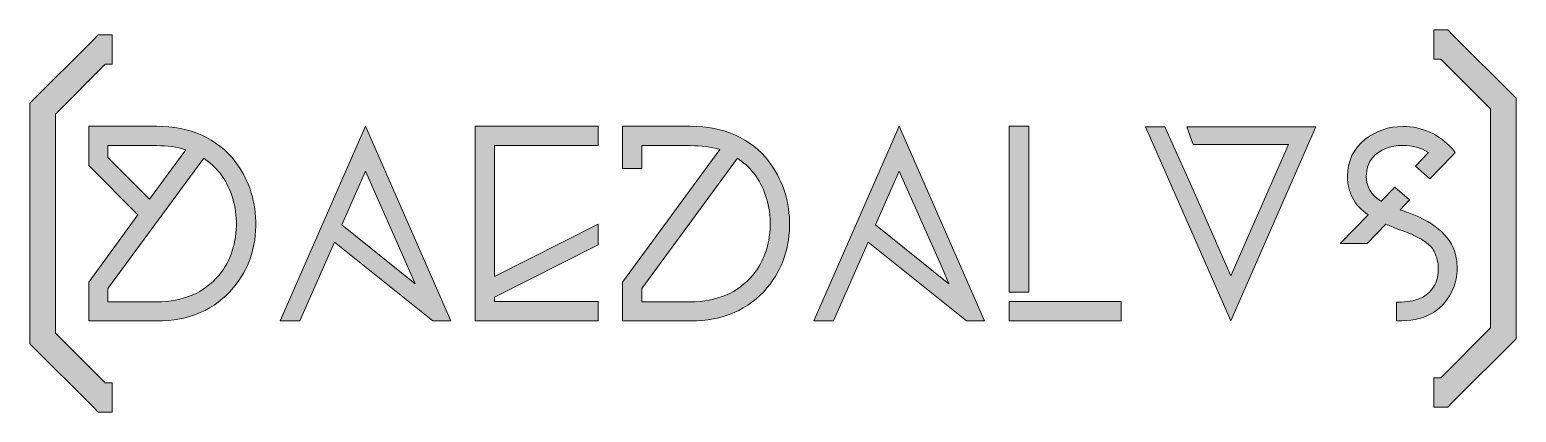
# Model space of a CAD drawing. Header units: inches. Extents: x 0 to 1.14, y -0.29 to 0.
import ezdxf

# ---------------------------------------------------------------- set-up
doc = ezdxf.new("R2010")
doc.units = ezdxf.units.IN
doc.header["$MEASUREMENT"] = 0
doc.layers.add('Layer 1', color=7, linetype='Continuous')

# ---------------------------------------------------------------- blocks, each defined once
blk = doc.blocks.new('block 3')
at = {"layer": 'Layer 1', "true_color": 0xffffff}
h = blk.add_hatch(color=7, dxfattribs=at)
h.dxf.hatch_style = 2
edge = h.paths.add_edge_path()
edge.add_spline(control_points=[(0.0973, -0.2236), (0.0973, -0.2236), (0.0452, -0.2236), (0.0452, -0.2236), (0.0452, -0.2236), (0.0452, -0.1937), (0.0452, -0.1937), (0.0452, -0.1937), (0.083, -0.1422), (0.083, -0.1422), (0.083, -0.1422), (0.0452, -0.1042), (0.0452, -0.1042), (0.0452, -0.1042), (0.0452, -0.0741), (0.0452, -0.0741), (0.0452, -0.0741), (0.0973, -0.0741), (0.0973, -0.0741), (0.1233, -0.0742), (0.1434, -0.0833), (0.1576, -0.1012), (0.1675, -0.1143), (0.1728, -0.1296), (0.1734, -0.1471), (0.1737, -0.167), (0.168, -0.184), (0.1563, -0.198), (0.142, -0.2151), (0.1223, -0.2236), (0.0973, -0.2236)], knot_values=[0, 0, 0, 0, 1, 1, 1, 2, 2, 2, 3, 3, 3, 4, 4, 4, 5, 5, 5, 6, 6, 6, 7, 7, 7, 8, 8, 8, 9, 9, 9, 10, 10, 10, 10], degree=3, periodic=1)
edge = h.paths.add_edge_path()
edge.add_spline(control_points=[(0.06, -0.0982), (0.06, -0.0982), (0.0918, -0.1301), (0.0918, -0.1301), (0.0918, -0.1301), (0.1198, -0.0922), (0.1198, -0.0922), (0.113, -0.09), (0.1055, -0.089), (0.0973, -0.089), (0.0973, -0.089), (0.06, -0.089), (0.06, -0.089), (0.06, -0.089), (0.06, -0.0982), (0.06, -0.0982)], knot_values=[0, 0, 0, 0, 1, 1, 1, 2, 2, 2, 3, 3, 3, 4, 4, 4, 5, 5, 5, 5], degree=3, periodic=1)
edge = h.paths.add_edge_path()
edge.add_spline(control_points=[(0.06, -0.2089), (0.06, -0.2089), (0.0973, -0.2089), (0.0973, -0.2089), (0.1178, -0.2088), (0.1337, -0.202), (0.145, -0.1886), (0.1543, -0.1773), (0.1588, -0.1636), (0.1585, -0.1474), (0.158, -0.133), (0.1538, -0.1206), (0.146, -0.1102), (0.1422, -0.1056), (0.138, -0.1017), (0.1334, -0.0986), (0.1334, -0.0986), (0.06, -0.1986), (0.06, -0.1986), (0.06, -0.1986), (0.06, -0.2089), (0.06, -0.2089)], knot_values=[0, 0, 0, 0, 1, 1, 1, 2, 2, 2, 3, 3, 3, 4, 4, 4, 5, 5, 5, 6, 6, 6, 7, 7, 7, 7], degree=3, periodic=1)
h = blk.add_hatch(color=7, dxfattribs=at)
h.dxf.hatch_style = 2
h.paths.add_polyline_path([(0.192, -0.2236), (0.2574, -0.0741), (0.3229, -0.2236), (0.3092, -0.2236), (0.2336, -0.1632), (0.2071, -0.2236)])
h.paths.add_polyline_path([(0.2394, -0.1499), (0.2956, -0.195), (0.2905, -0.1834), (0.2574, -0.1087)])
h = blk.add_hatch(color=7, dxfattribs=at)
h.dxf.hatch_style = 2
h.paths.add_polyline_path([(0.4359, -0.2236), (0.3417, -0.2236), (0.3417, -0.0741), (0.4359, -0.0741), (0.4359, -0.089), (0.3565, -0.089), (0.3565, -0.1894), (0.4359, -0.1493), (0.4359, -0.1651), (0.3565, -0.2052), (0.3565, -0.2087), (0.4359, -0.2087)])
h = blk.add_hatch(color=7, dxfattribs=at)
h.dxf.hatch_style = 2
edge = h.paths.add_edge_path()
edge.add_spline(control_points=[(0.5066, -0.2236), (0.5066, -0.2236), (0.4545, -0.2236), (0.4545, -0.2236), (0.4545, -0.2236), (0.4545, -0.1937), (0.4545, -0.1937), (0.4545, -0.1937), (0.5291, -0.092), (0.5291, -0.092), (0.5224, -0.09), (0.5149, -0.089), (0.5066, -0.089), (0.5066, -0.089), (0.4693, -0.089), (0.4693, -0.089), (0.4693, -0.089), (0.4693, -0.1066), (0.4693, -0.1066), (0.4693, -0.1066), (0.4545, -0.1066), (0.4545, -0.1066), (0.4545, -0.1066), (0.4545, -0.0741), (0.4545, -0.0741), (0.4545, -0.0741), (0.5066, -0.0741), (0.5066, -0.0741), (0.5326, -0.0742), (0.5528, -0.0833), (0.5669, -0.1012), (0.5768, -0.1143), (0.5821, -0.1296), (0.5827, -0.1471), (0.583, -0.167), (0.5773, -0.184), (0.5656, -0.198), (0.5513, -0.2151), (0.5316, -0.2236), (0.5066, -0.2236)], knot_values=[0, 0, 0, 0, 1, 1, 1, 2, 2, 2, 3, 3, 3, 4, 4, 4, 5, 5, 5, 6, 6, 6, 7, 7, 7, 8, 8, 8, 9, 9, 9, 10, 10, 10, 11, 11, 11, 12, 12, 12, 13, 13, 13, 13], degree=3, periodic=1)
edge = h.paths.add_edge_path()
edge.add_spline(control_points=[(0.4693, -0.2089), (0.4693, -0.2089), (0.5066, -0.2089), (0.5066, -0.2089), (0.5271, -0.2088), (0.5431, -0.202), (0.5543, -0.1886), (0.5636, -0.1773), (0.5681, -0.1636), (0.5679, -0.1474), (0.5674, -0.133), (0.5632, -0.1206), (0.5553, -0.1102), (0.5515, -0.1056), (0.5473, -0.1017), (0.5427, -0.0986), (0.5427, -0.0986), (0.4693, -0.1986), (0.4693, -0.1986), (0.4693, -0.1986), (0.4693, -0.2089), (0.4693, -0.2089)], knot_values=[0, 0, 0, 0, 1, 1, 1, 2, 2, 2, 3, 3, 3, 4, 4, 4, 5, 5, 5, 6, 6, 6, 7, 7, 7, 7], degree=3, periodic=1)
h = blk.add_hatch(color=7, dxfattribs=at)
h.dxf.hatch_style = 2
h.paths.add_polyline_path([(0.6013, -0.2236), (0.6668, -0.0741), (0.7322, -0.2236), (0.7185, -0.2236), (0.6429, -0.1632), (0.6164, -0.2236)])
h.paths.add_polyline_path([(0.6487, -0.1499), (0.7049, -0.195), (0.6999, -0.1834), (0.6668, -0.1087)])
h = blk.add_hatch(color=7, dxfattribs=at)
h.dxf.hatch_style = 2
h.paths.add_polyline_path([(0.751, -0.2014), (0.751, -0.0741), (0.7662, -0.0741), (0.7662, -0.2014)])
h.paths.add_polyline_path([(0.751, -0.2236), (0.751, -0.2087), (0.8371, -0.2087), (0.8371, -0.2236)])
h = blk.add_hatch(color=7, dxfattribs=at)
h.dxf.hatch_style = 2
h.paths.add_polyline_path([(0.921, -0.2236), (0.8557, -0.0745), (0.8706, -0.0745), (0.8911, -0.1206), (0.9212, -0.189), (0.9652, -0.0882), (0.8922, -0.0882), (0.8873, -0.0745), (0.9738, -0.0745), (0.9864, -0.0745)])
h = blk.add_hatch(color=7, dxfattribs=at)
h.dxf.hatch_style = 2
edge = h.paths.add_edge_path()
edge.add_spline(control_points=[(1.0481, -0.2234), (1.0481, -0.2234), (1.0481, -0.2091), (1.0481, -0.2091), (1.0481, -0.2091), (1.052, -0.2091), (1.052, -0.2091), (1.0648, -0.2087), (1.0733, -0.2043), (1.0776, -0.1958), (1.0794, -0.192), (1.0802, -0.1877), (1.0802, -0.183), (1.0802, -0.1791), (1.0792, -0.1748), (1.077, -0.1702), (1.0762, -0.1686), (1.0752, -0.1672), (1.0742, -0.1662), (1.0715, -0.1637), (1.069, -0.1619), (1.0667, -0.1606), (1.0667, -0.1606), (1.0665, -0.1606), (1.0665, -0.1606), (1.0636, -0.159), (1.0611, -0.1577), (1.059, -0.1567), (1.0579, -0.1563), (1.0564, -0.1557), (1.0545, -0.155), (1.0488, -0.153), (1.0446, -0.1513), (1.0419, -0.1501), (1.0412, -0.1498), (1.0406, -0.1496), (1.04, -0.1493), (1.04, -0.1493), (1.0257, -0.1642), (1.0257, -0.1642), (1.0257, -0.1642), (1.005, -0.1642), (1.005, -0.1642), (1.005, -0.1642), (1.0265, -0.1422), (1.0265, -0.1422), (1.0159, -0.1349), (1.0106, -0.1251), (1.0105, -0.1127), (1.0106, -0.1009), (1.0152, -0.0913), (1.0242, -0.0841), (1.0325, -0.0776), (1.0421, -0.0743), (1.053, -0.0743), (1.0679, -0.0744), (1.0805, -0.0801), (1.0908, -0.0912), (1.0908, -0.0912), (1.0932, -0.0942), (1.0932, -0.0942), (1.0932, -0.0942), (1.0908, -0.0969), (1.0908, -0.0969), (1.0908, -0.0969), (1.0906, -0.0971), (1.0906, -0.0971), (1.0906, -0.0971), (1.0738, -0.1145), (1.0738, -0.1145), (1.0738, -0.1145), (1.0626, -0.1048), (1.0626, -0.1048), (1.0626, -0.1048), (1.0727, -0.0942), (1.0727, -0.0942), (1.0669, -0.0906), (1.0604, -0.0888), (1.053, -0.0888), (1.0431, -0.0888), (1.0354, -0.0919), (1.03, -0.098), (1.0266, -0.1021), (1.025, -0.107), (1.025, -0.1127), (1.025, -0.1206), (1.0287, -0.1268), (1.036, -0.1315), (1.036, -0.1315), (1.0364, -0.1316), (1.0364, -0.1316), (1.0364, -0.1316), (1.047, -0.1209), (1.047, -0.1209), (1.047, -0.1209), (1.0582, -0.1305), (1.0582, -0.1305), (1.0582, -0.1305), (1.0509, -0.1382), (1.0509, -0.1382), (1.053, -0.139), (1.0552, -0.1398), (1.0575, -0.1407), (1.0792, -0.1484), (1.0913, -0.16), (1.094, -0.1755), (1.0945, -0.178), (1.0947, -0.1805), (1.0947, -0.1832), (1.0946, -0.1889), (1.0936, -0.1941), (1.0917, -0.1986), (1.0847, -0.2149), (1.0715, -0.2232), (1.0522, -0.2234), (1.0522, -0.2234), (1.0481, -0.2234), (1.0481, -0.2234)], knot_values=[0, 0, 0, 0, 1, 1, 1, 2, 2, 2, 3, 3, 3, 4, 4, 4, 5, 5, 5, 6, 6, 6, 7, 7, 7, 8, 8, 8, 9, 9, 9, 10, 10, 10, 11, 11, 11, 12, 12, 12, 13, 13, 13, 14, 14, 14, 15, 15, 15, 16, 16, 16, 17, 17, 17, 18, 18, 18, 19, 19, 19, 20, 20, 20, 21, 21, 21, 22, 22, 22, 23, 23, 23, 24, 24, 24, 25, 25, 25, 26, 26, 26, 27, 27, 27, 28, 28, 28, 29, 29, 29, 30, 30, 30, 31, 31, 31, 32, 32, 32, 33, 33, 33, 34, 34, 34, 35, 35, 35, 36, 36, 36, 37, 37, 37, 38, 38, 38, 39, 39, 39, 39], degree=3, periodic=1)
at = {"layer": 'Layer 1', "lineweight": 0}
for points in [[(0.192, -0.2236), (0.2574, -0.0741), (0.3229, -0.2236), (0.3092, -0.2236), (0.2336, -0.1632), (0.2071, -0.2236), (0.192, -0.2236)], [(0.4359, -0.2236), (0.3417, -0.2236), (0.3417, -0.0741), (0.4359, -0.0741), (0.4359, -0.089), (0.3565, -0.089), (0.3565, -0.1894), (0.4359, -0.1493), (0.4359, -0.1651), (0.3565, -0.2052), (0.3565, -0.2087), (0.4359, -0.2087), (0.4359, -0.2236)], [(0.6013, -0.2236), (0.6668, -0.0741), (0.7322, -0.2236), (0.7185, -0.2236), (0.6429, -0.1632), (0.6164, -0.2236), (0.6013, -0.2236)], [(0.751, -0.2014), (0.751, -0.0741), (0.7662, -0.0741), (0.7662, -0.2014), (0.751, -0.2014)], [(0.921, -0.2236), (0.8557, -0.0745), (0.8706, -0.0745), (0.8911, -0.1206), (0.9212, -0.189), (0.9652, -0.0882), (0.8922, -0.0882), (0.8873, -0.0745), (0.9738, -0.0745), (0.9864, -0.0745), (0.921, -0.2236)], [(0.2394, -0.1499), (0.2956, -0.195), (0.2905, -0.1834), (0.2574, -0.1087), (0.2394, -0.1499)], [(0.6487, -0.1499), (0.7049, -0.195), (0.6999, -0.1834), (0.6668, -0.1087), (0.6487, -0.1499)], [(0.751, -0.2236), (0.751, -0.2087), (0.8371, -0.2087), (0.8371, -0.2236), (0.751, -0.2236)]]:
    blk.add_lwpolyline(points, dxfattribs=at)
for points, knots in [([(0.0973, -0.2236), (0.0973, -0.2236), (0.0452, -0.2236), (0.0452, -0.2236), (0.0452, -0.2236), (0.0452, -0.1937), (0.0452, -0.1937), (0.0452, -0.1937), (0.083, -0.1422), (0.083, -0.1422), (0.083, -0.1422), (0.0452, -0.1042), (0.0452, -0.1042), (0.0452, -0.1042), (0.0452, -0.0741), (0.0452, -0.0741), (0.0452, -0.0741), (0.0973, -0.0741), (0.0973, -0.0741), (0.1233, -0.0742), (0.1434, -0.0833), (0.1576, -0.1012), (0.1675, -0.1143), (0.1728, -0.1296), (0.1734, -0.1471), (0.1737, -0.167), (0.168, -0.184), (0.1563, -0.198), (0.142, -0.2151), (0.1223, -0.2236), (0.0973, -0.2236)], [0, 0, 0, 0, 1, 1, 1, 2, 2, 2, 3, 3, 3, 4, 4, 4, 5, 5, 5, 6, 6, 6, 7, 7, 7, 8, 8, 8, 9, 9, 9, 10, 10, 10, 10]), ([(0.5066, -0.2236), (0.5066, -0.2236), (0.4545, -0.2236), (0.4545, -0.2236), (0.4545, -0.2236), (0.4545, -0.1937), (0.4545, -0.1937), (0.4545, -0.1937), (0.5291, -0.092), (0.5291, -0.092), (0.5224, -0.09), (0.5149, -0.089), (0.5066, -0.089), (0.5066, -0.089), (0.4693, -0.089), (0.4693, -0.089), (0.4693, -0.089), (0.4693, -0.1066), (0.4693, -0.1066), (0.4693, -0.1066), (0.4545, -0.1066), (0.4545, -0.1066), (0.4545, -0.1066), (0.4545, -0.0741), (0.4545, -0.0741), (0.4545, -0.0741), (0.5066, -0.0741), (0.5066, -0.0741), (0.5326, -0.0742), (0.5528, -0.0833), (0.5669, -0.1012), (0.5768, -0.1143), (0.5821, -0.1296), (0.5827, -0.1471), (0.583, -0.167), (0.5773, -0.184), (0.5656, -0.198), (0.5513, -0.2151), (0.5316, -0.2236), (0.5066, -0.2236)], [0, 0, 0, 0, 1, 1, 1, 2, 2, 2, 3, 3, 3, 4, 4, 4, 5, 5, 5, 6, 6, 6, 7, 7, 7, 8, 8, 8, 9, 9, 9, 10, 10, 10, 11, 11, 11, 12, 12, 12, 13, 13, 13, 13]), ([(1.0481, -0.2234), (1.0481, -0.2234), (1.0481, -0.2091), (1.0481, -0.2091), (1.0481, -0.2091), (1.052, -0.2091), (1.052, -0.2091), (1.0648, -0.2087), (1.0733, -0.2043), (1.0776, -0.1958), (1.0794, -0.192), (1.0802, -0.1877), (1.0802, -0.183), (1.0802, -0.1791), (1.0792, -0.1748), (1.077, -0.1702), (1.0762, -0.1686), (1.0752, -0.1672), (1.0742, -0.1662), (1.0715, -0.1637), (1.069, -0.1619), (1.0667, -0.1606), (1.0667, -0.1606), (1.0665, -0.1606), (1.0665, -0.1606), (1.0636, -0.159), (1.0611, -0.1577), (1.059, -0.1567), (1.0579, -0.1563), (1.0564, -0.1557), (1.0545, -0.155), (1.0488, -0.153), (1.0446, -0.1513), (1.0419, -0.1501), (1.0412, -0.1498), (1.0406, -0.1496), (1.04, -0.1493), (1.04, -0.1493), (1.0257, -0.1642), (1.0257, -0.1642), (1.0257, -0.1642), (1.005, -0.1642), (1.005, -0.1642), (1.005, -0.1642), (1.0265, -0.1422), (1.0265, -0.1422), (1.0159, -0.1349), (1.0106, -0.1251), (1.0105, -0.1127), (1.0106, -0.1009), (1.0152, -0.0913), (1.0242, -0.0841), (1.0325, -0.0776), (1.0421, -0.0743), (1.053, -0.0743), (1.0679, -0.0744), (1.0805, -0.0801), (1.0908, -0.0912), (1.0908, -0.0912), (1.0932, -0.0942), (1.0932, -0.0942), (1.0932, -0.0942), (1.0908, -0.0969), (1.0908, -0.0969), (1.0908, -0.0969), (1.0906, -0.0971), (1.0906, -0.0971), (1.0906, -0.0971), (1.0738, -0.1145), (1.0738, -0.1145), (1.0738, -0.1145), (1.0626, -0.1048), (1.0626, -0.1048), (1.0626, -0.1048), (1.0727, -0.0942), (1.0727, -0.0942), (1.0669, -0.0906), (1.0604, -0.0888), (1.053, -0.0888), (1.0431, -0.0888), (1.0354, -0.0919), (1.03, -0.098), (1.0266, -0.1021), (1.025, -0.107), (1.025, -0.1127), (1.025, -0.1206), (1.0287, -0.1268), (1.036, -0.1315), (1.036, -0.1315), (1.0364, -0.1316), (1.0364, -0.1316), (1.0364, -0.1316), (1.047, -0.1209), (1.047, -0.1209), (1.047, -0.1209), (1.0582, -0.1305), (1.0582, -0.1305), (1.0582, -0.1305), (1.0509, -0.1382), (1.0509, -0.1382), (1.053, -0.139), (1.0552, -0.1398), (1.0575, -0.1407), (1.0792, -0.1484), (1.0913, -0.16), (1.094, -0.1755), (1.0945, -0.178), (1.0947, -0.1805), (1.0947, -0.1832), (1.0946, -0.1889), (1.0936, -0.1941), (1.0917, -0.1986), (1.0847, -0.2149), (1.0715, -0.2232), (1.0522, -0.2234), (1.0522, -0.2234), (1.0481, -0.2234), (1.0481, -0.2234)], [0, 0, 0, 0, 1, 1, 1, 2, 2, 2, 3, 3, 3, 4, 4, 4, 5, 5, 5, 6, 6, 6, 7, 7, 7, 8, 8, 8, 9, 9, 9, 10, 10, 10, 11, 11, 11, 12, 12, 12, 13, 13, 13, 14, 14, 14, 15, 15, 15, 16, 16, 16, 17, 17, 17, 18, 18, 18, 19, 19, 19, 20, 20, 20, 21, 21, 21, 22, 22, 22, 23, 23, 23, 24, 24, 24, 25, 25, 25, 26, 26, 26, 27, 27, 27, 28, 28, 28, 29, 29, 29, 30, 30, 30, 31, 31, 31, 32, 32, 32, 33, 33, 33, 34, 34, 34, 35, 35, 35, 36, 36, 36, 37, 37, 37, 38, 38, 38, 39, 39, 39, 39]), ([(0.06, -0.0982), (0.06, -0.0982), (0.0918, -0.1301), (0.0918, -0.1301), (0.0918, -0.1301), (0.1198, -0.0922), (0.1198, -0.0922), (0.113, -0.09), (0.1055, -0.089), (0.0973, -0.089), (0.0973, -0.089), (0.06, -0.089), (0.06, -0.089), (0.06, -0.089), (0.06, -0.0982), (0.06, -0.0982)], [0, 0, 0, 0, 1, 1, 1, 2, 2, 2, 3, 3, 3, 4, 4, 4, 5, 5, 5, 5]), ([(0.06, -0.2089), (0.06, -0.2089), (0.0973, -0.2089), (0.0973, -0.2089), (0.1178, -0.2088), (0.1337, -0.202), (0.145, -0.1886), (0.1543, -0.1773), (0.1588, -0.1636), (0.1585, -0.1474), (0.158, -0.133), (0.1538, -0.1206), (0.146, -0.1102), (0.1422, -0.1056), (0.138, -0.1017), (0.1334, -0.0986), (0.1334, -0.0986), (0.06, -0.1986), (0.06, -0.1986), (0.06, -0.1986), (0.06, -0.2089), (0.06, -0.2089)], [0, 0, 0, 0, 1, 1, 1, 2, 2, 2, 3, 3, 3, 4, 4, 4, 5, 5, 5, 6, 6, 6, 7, 7, 7, 7]), ([(0.4693, -0.2089), (0.4693, -0.2089), (0.5066, -0.2089), (0.5066, -0.2089), (0.5271, -0.2088), (0.5431, -0.202), (0.5543, -0.1886), (0.5636, -0.1773), (0.5681, -0.1636), (0.5679, -0.1474), (0.5674, -0.133), (0.5632, -0.1206), (0.5553, -0.1102), (0.5515, -0.1056), (0.5473, -0.1017), (0.5427, -0.0986), (0.5427, -0.0986), (0.4693, -0.1986), (0.4693, -0.1986), (0.4693, -0.1986), (0.4693, -0.2089), (0.4693, -0.2089)], [0, 0, 0, 0, 1, 1, 1, 2, 2, 2, 3, 3, 3, 4, 4, 4, 5, 5, 5, 6, 6, 6, 7, 7, 7, 7])]:
    blk.add_open_spline(points, degree=3, knots=knots, dxfattribs=at)
blk = doc.blocks.new('block 2')
at = {"layer": 'Layer 1', "true_color": 0xffffff}
h = blk.add_hatch(color=7, dxfattribs=at)
h.dxf.hatch_style = 2
h.paths.add_polyline_path([(1.0841, 0), (1.0874, 0), (1.0912, -0.0039), (1.1394, -0.052), (1.14, -0.0526), (1.14, -0.0557), (1.14, -0.0704), (1.14, -0.2193), (1.14, -0.234), (1.14, -0.2371), (1.1394, -0.2377), (1.0912, -0.2859), (1.0874, -0.2897), (1.0841, -0.2897), (1.0767, -0.2897), (1.0767, -0.2823), (1.0767, -0.2726), (1.0767, -0.2672), (1.0821, -0.2672), (1.1203, -0.2289), (1.1203, -0.0608), (1.0821, -0.0225), (1.0767, -0.0225), (1.0767, -0.0171), (1.0767, -0.0074), (1.0767, 0)])
h = blk.add_hatch(color=7, dxfattribs=at)
h.dxf.hatch_style = 2
h.paths.add_polyline_path([(0.0559, -0.004), (0.0526, -0.004), (0.0488, -0.0079), (0.0006, -0.056), (0, -0.0566), (0, -0.0597), (0, -0.0744), (0, -0.2233), (0, -0.238), (0, -0.2411), (0.0006, -0.2417), (0.0488, -0.2898), (0.0526, -0.2937), (0.0559, -0.2937), (0.0633, -0.2937), (0.0633, -0.2863), (0.0633, -0.2766), (0.0633, -0.2712), (0.0579, -0.2712), (0.0197, -0.2329), (0.0197, -0.0648), (0.0579, -0.0265), (0.0633, -0.0265), (0.0633, -0.0211), (0.0633, -0.0114), (0.0633, -0.004)])
at = {"layer": 'Layer 1', "lineweight": 0}
for points in [[(1.0841, 0), (1.0874, 0), (1.0912, -0.0039), (1.1394, -0.052), (1.14, -0.0526), (1.14, -0.0557), (1.14, -0.0704), (1.14, -0.2193), (1.14, -0.234), (1.14, -0.2371), (1.1394, -0.2377), (1.0912, -0.2859), (1.0874, -0.2897), (1.0841, -0.2897), (1.0767, -0.2897), (1.0767, -0.2823), (1.0767, -0.2726), (1.0767, -0.2672), (1.0821, -0.2672), (1.1203, -0.2289), (1.1203, -0.0608), (1.0821, -0.0225), (1.0767, -0.0225), (1.0767, -0.0171), (1.0767, -0.0074), (1.0767, 0), (1.0841, 0)], [(0.0559, -0.004), (0.0526, -0.004), (0.0488, -0.0079), (0.0006, -0.056), (0, -0.0566), (0, -0.0597), (0, -0.0744), (0, -0.2233), (0, -0.238), (0, -0.2411), (0.0006, -0.2417), (0.0488, -0.2898), (0.0526, -0.2937), (0.0559, -0.2937), (0.0633, -0.2937), (0.0633, -0.2863), (0.0633, -0.2766), (0.0633, -0.2712), (0.0579, -0.2712), (0.0197, -0.2329), (0.0197, -0.0648), (0.0579, -0.0265), (0.0633, -0.0265), (0.0633, -0.0211), (0.0633, -0.0114), (0.0633, -0.004), (0.0559, -0.004)]]:
    blk.add_lwpolyline(points, dxfattribs=at)
at = {"layer": 'Layer 1'}
blk.add_blockref('block 3', (0, 0), dxfattribs=at)

msp = doc.modelspace()

# ---------------------------------------------------------------- block references
at = {"layer": 'Layer 1'}
msp.add_blockref('block 2', (0, 0), dxfattribs=at)

doc.saveas('drawing.dxf')
